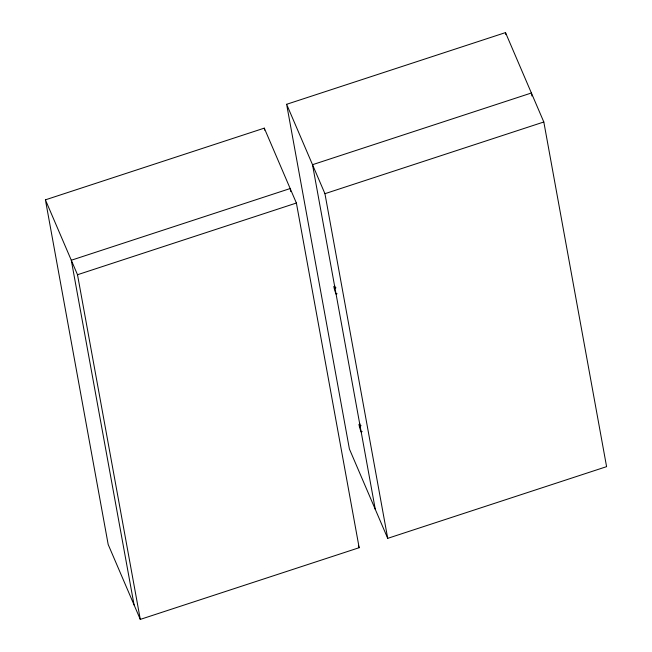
<?xml version="1.0" encoding="UTF-8"?>
<svg xmlns="http://www.w3.org/2000/svg" width="652" height="652" viewBox="0 0 652 652"><rect width="100%" height="100%" fill="white"/><g stroke="black" fill="none" stroke-linecap="round" stroke-linejoin="round"><path stroke-width="0.98" d="M286.627 104.296L505.504 32.6L543.817 121.989L606.588 466.653L387.712 538.348L349.399 448.967L286.627 104.296L324.94 193.685L387.712 538.348M45.412 199.838L264.288 128.142L296.391 203.033L359.162 547.704L140.286 619.4L108.183 544.51L45.412 199.838L77.506 274.728L140.286 619.4M77.506 274.728L296.391 203.033M324.94 193.685L543.817 121.989M334.109 286.57L335.104 286.244M335.984 287.793L334.989 288.119A4.751 0.522 71.9 0 0 334.068 287.654A4.751 0.522 71.9 0 0 336.065 294.028L337.06 293.702M359.219 424.436L360.214 424.11M361.094 425.658L360.1 425.984A4.751 0.522 71.9 0 0 359.17 425.52A4.751 0.522 71.9 0 0 361.175 431.893L362.17 431.567M358.388 545.887L359.162 547.704M531.934 95.999L531.388 93L312.512 164.695L375.283 509.359M505.504 32.6L505.87 34.605M290.719 191.549L290.173 188.542L71.296 260.238L134.067 604.901M264.288 128.142L264.655 130.147"/></g></svg>
